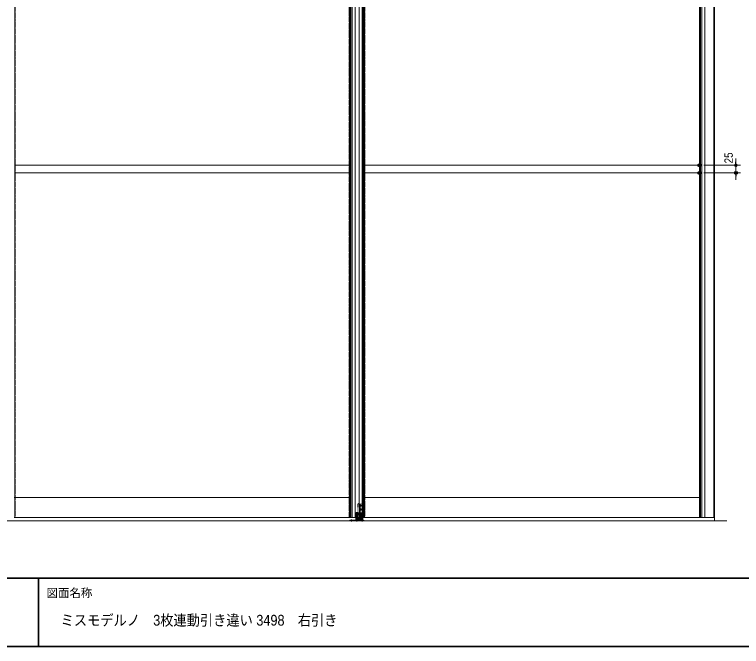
# Model space of a CAD drawing. Units: millimetres, scale not verified. Extents: x -4547 to 4547, y -2284 to 2284.
# Drawn here: x -3032 to -644, y -2078 to 0 of the extents above; entities that cross this region are included whole.
import ezdxf
from ezdxf.enums import TextEntityAlignment as Align

# ---------------------------------------------------------------- set-up
doc = ezdxf.new("R2010")
doc.units = ezdxf.units.MM
doc.header["$LTSCALE"] = 20
doc.header["$PDMODE"] = 32
doc.header["$PDSIZE"] = 10
for name, pattern in [('USER1', [10.5, 8, -0.5, 0.5, -0.5, 0.5, -0.5]), ('USER2', [2.91, 1.76, -0.4, 0.35, -0.4]), ('USER3', [1.11, 0.71, -0.4])]:
    doc.linetypes.add(name, pattern=pattern)
for name, color, linetype, lineweight in [('0-0_1図面枠', 7, 'Continuous', 20), ('0-1_3一般', 7, 'Continuous', 15), ('0-2_2寸法-2', 7, 'Continuous', 15), ('0-3_0', 7, 'Continuous', 25)]:
    doc.layers.add(name, color=color, linetype=linetype, lineweight=lineweight)
doc.layers.add('0-4_Defpoints', color=7, linetype='Continuous')
doc.styles.add('ＭＳ Ｐゴシック', font='')
doc.styles.get('ＭＳ Ｐゴシック').set_extended_font_data('MS PGothic')

# ---------------------------------------------------------------- blocks, each defined once
blk = doc.blocks.new('グループ-3')
at = {"layer": '0-0_1図面枠', "lineweight": 35}
for p, q in [((-60000, -37050), (60000, -37050)), ((-32250, -37050), (-32250, -41550))]:
    blk.add_line(p, q, dxfattribs=at)
blk.add_lwpolyline([(-60000, 41550), (60000, 41550), (60000, -41550), (-60000, -41550)], close=True, dxfattribs=at)
blk = doc.blocks.new('図面枠')
at = {"layer": '0-0_1図面枠'}
blk.add_blockref('グループ-3', (0, 0), dxfattribs=at)
at = {"layer": '0-0_1図面枠', "style": 'ＭＳ Ｐゴシック'}
blk.add_text('図面名称', height=550.3, dxfattribs=at).set_placement((-31725.1, -38474.8), align=Align.BOTTOM_LEFT)
blk = doc.blocks.new('グループ-24')
at = {"layer": '0-1_3一般'}
for p, q in [((-11785.1, -31780), (-11785.1, 12740)), ((-11197, 12740), (-11197, -33060)), ((-10995.1, 12740), (-10995.1, -33060)), ((-10913.1, 12740), (-10913.1, -33060)), ((11242.9, -33060), (11242.9, 12740)), ((11324.9, -33060), (11324.9, 12740)), ((11526.8, -33060), (11526.8, 12740)), ((11164.9, -9910), (11164.9, 11440)), ((-10835.1, -9910), (-10835.1, -31760)), ((11164.9, -31760), (11164.9, -9910)), ((-10835.1, -10410), (11164.9, -10410)), ((-11785.1, -33060), (-11785.1, -31780)), ((-10835.1, -31760), (11164.9, -31760)), ((-10835.1, -31760), (-10835.1, -33060)), ((11164.9, -33060), (11164.9, -31760)), ((12114.9, -31760), (12114.9, -33060)), ((-11705.1, -33060), (-11785.1, -33060)), ((-11341.1, -33060), (-11705.1, -33060)), ((-10865.1, -33060), (-11341.1, -33060)), ((-10835.1, -33060), (-10865.1, -33060)), ((12114.9, -33060), (-10835.1, -33060)), ((11194.9, -33060), (11164.9, -33060)), ((11670.9, -33060), (11194.9, -33060)), ((12034.9, -33060), (11670.9, -33060)), ((12114.9, -33060), (12034.9, -33060))]:
    blk.add_line(p, q, dxfattribs=at)
at = {"layer": '0-1_3一般', "linetype": 'USER3'}
for p, q in [((-10865.1, -33060), (-10865.1, -31760)), ((-10865.1, -31760), (-10835.1, -31760)), ((11164.9, -31760), (11194.9, -31760)), ((11194.9, -31760), (11194.9, -33060))]:
    blk.add_line(p, q, dxfattribs=at)
at = {"layer": '0-1_3一般', "linetype": 'USER1'}
for points in [[(-11785.1, -33060), (-11835.1, -33060), (-11835.1, 12740), (-11785.1, 12740)], [(12114.9, 12740), (12164.9, 12740), (12164.9, -33060), (12114.9, -33060)]]:
    blk.add_lwpolyline(points, dxfattribs=at)
at = {"layer": '0-1_3一般'}
for points in [[(-10865.1, 12740), (12114.9, 12740), (12114.9, -31760)], [(-10835.1, 11440), (-10835.1, -9910), (11164.9, -9910)]]:
    blk.add_lwpolyline(points, dxfattribs=at)
blk = doc.blocks.new('グループ-25')
at = {"layer": '0-1_3一般'}
for p, q in [((-11737.1, -33060), (-11737.1, 12740)), ((-11655.1, -33060), (-11655.1, 12740)), ((-11453.2, -33060), (-11453.2, 12740)), ((-10865.1, 12740), (-10865.1, -31780)), ((-33815.1, 11440), (-33815.1, -9910)), ((-11815.1, -9910), (-11815.1, 11440)), ((-33815.1, -9910), (-11815.1, -9910)), ((-33815.1, -9910), (-33815.1, -31760)), ((-11815.1, -31760), (-11815.1, -9910)), ((-33815.1, -10410), (-11815.1, -10410)), ((-33815.1, -31760), (-33815.1, -33060)), ((-33815.1, -31760), (-11815.1, -31760)), ((-11815.1, -33060), (-11815.1, -31760)), ((-10865.1, -31780), (-10865.1, -33060)), ((-33815.1, -33060), (-33845.1, -33060)), ((-10865.1, -33060), (-33815.1, -33060)), ((-11785.1, -33060), (-11815.1, -33060)), ((-11309.1, -33060), (-11785.1, -33060)), ((-10945.1, -33060), (-11309.1, -33060)), ((-10865.1, -33060), (-10945.1, -33060))]:
    blk.add_line(p, q, dxfattribs=at)
at = {"layer": '0-1_3一般', "linetype": 'USER1'}
for p, q in [((-10815.1, 12740), (-10815.1, -33060)), ((-10815.1, -33060), (-10865.1, -33060))]:
    blk.add_line(p, q, dxfattribs=at)
at = {"layer": '0-1_3一般', "linetype": 'USER3'}
for p, q in [((-33845.1, -31760), (-33815.1, -31760)), ((-11815.1, -31760), (-11785.1, -31760)), ((-11785.1, -31760), (-11785.1, -33060))]:
    blk.add_line(p, q, dxfattribs=at)
blk = doc.blocks.new('グループ-27')
at = {"layer": '0-1_3一般'}
for p, q in [((-11435.1, -32820), (-11235.1, -32820)), ((-11435.1, -32840), (-11235.1, -32840)), ((-11420.1, -32760), (-11430.1, -32770)), ((-11240.1, -32770), (-11430.1, -32770)), ((-11430.1, -32820), (-11430.1, -32770)), ((-11430.1, -32890), (-11430.1, -32840)), ((-11430.1, -32890), (-11240.1, -32890)), ((-11420.1, -32900), (-11430.1, -32890)), ((-11420.1, -32760), (-11415.1, -32760)), ((-11415.1, -32900), (-11420.1, -32900)), ((-11415.1, -32760), (-11255.1, -32760)), ((-11255.1, -32900), (-11415.1, -32900)), ((-11405.1, -33230), (-11405.1, -32900)), ((-11290.1, -32750), (-11380.1, -32750)), ((-11377.6, -32760), (-11380.1, -32750)), ((-11292.6, -32760), (-11290.1, -32750)), ((-11265.1, -33230), (-11265.1, -32900)), ((-11255.1, -32760), (-11250.1, -32760)), ((-11250.1, -32900), (-11255.1, -32900)), ((-11250.1, -32760), (-11240.1, -32770)), ((-11250.1, -32900), (-11240.1, -32890)), ((-11240.1, -32770), (-11240.1, -32820)), ((-11240.1, -32840), (-11240.1, -32890)), ((-11795.1, -33250), (-10875.1, -33250)), ((-11795.1, -33290), (-11795.1, -33250)), ((-10875.1, -33290), (-11795.1, -33290)), ((-11435.1, -33230), (-11435.1, -33250)), ((-11235.1, -33230), (-11435.1, -33230)), ((-11265.1, -33230), (-11405.1, -33230)), ((-11235.1, -33250), (-11235.1, -33230)), ((-10875.1, -33250), (-10875.1, -33290))]:
    blk.add_line(p, q, dxfattribs=at)
at = {"layer": '0-1_3一般', "linetype": 'USER3'}
for p, q in [((-11415.1, -32760), (-11415.1, -32780)), ((-11377.1, -32780), (-11415.1, -32780)), ((-11377.1, -32880), (-11415.1, -32880)), ((-11415.1, -32900), (-11415.1, -32880)), ((-11377.1, -32880), (-11377.1, -32780)), ((-11293.1, -32880), (-11377.1, -32880)), ((-11355.1, -32750), (-11335.1, -32761.5)), ((-11335.1, -32761.5), (-11315.1, -32750)), ((-11255.1, -32780), (-11293.1, -32780)), ((-11255.1, -32880), (-11293.1, -32880)), ((-11255.1, -32760), (-11255.1, -32780)), ((-11255.1, -32900), (-11255.1, -32880)), ((-11735.1, -33290), (-11735.1, -33250)), ((-11635.1, -33250), (-11635.1, -33290)), ((-11435.1, -33270), (-11235.1, -33270)), ((-11435.1, -33290), (-11435.1, -33270)), ((-11385.1, -33230), (-11385.1, -33270)), ((-11385.1, -33230), (-11385.1, -33270)), ((-11285.1, -33270), (-11285.1, -33230)), ((-11285.1, -33270), (-11285.1, -33230)), ((-11280.1, -33290), (-11285.1, -33270)), ((-11235.1, -33270), (-11235.1, -33290)), ((-11035.1, -33290), (-11035.1, -33250)), ((-10935.1, -33250), (-10935.1, -33290))]:
    blk.add_line(p, q, dxfattribs=at)
at = {"layer": '0-1_3一般', "linetype": 'USER1'}
for p, q in [((-11405.1, -32900), (-11405.1, -32880)), ((-11405.1, -32880), (-11385.1, -32880)), ((-11385.1, -32880), (-11375.1, -32880)), ((-11375.1, -32770), (-11377.6, -32760)), ((-11375.1, -32880), (-11375.1, -32770)), ((-11375.1, -32880), (-11295.1, -32880)), ((-11295.1, -32770), (-11292.6, -32760)), ((-11295.1, -32880), (-11295.1, -32770)), ((-11295.1, -32880), (-11285.1, -32880)), ((-11285.1, -32880), (-11265.1, -32880)), ((-11265.1, -32900), (-11265.1, -32880))]:
    blk.add_line(p, q, dxfattribs=at)
at = {"layer": '0-1_3一般', "linetype": 'USER2'}
for p, q in [((-11335.1, -33330), (-11335.1, -32720)), ((-11335.1, -32920), (-11335.1, -32740)), ((-11335.1, -32930), (-11335.1, -32920)), ((-11685.1, -33330), (-11685.1, -33210)), ((-11335.1, -33330), (-11335.1, -33190)), ((-10985.1, -33330), (-10985.1, -33210))]:
    blk.add_line(p, q, dxfattribs=at)
for points in [[(-11220.1, -32830), (-11245.1, -32830), (-11445.1, -32830), (-11450.1, -32830)], [(-11335.1, -32920), (-11335.1, -32740), (-11335.1, -32730)]]:
    blk.add_lwpolyline(points, dxfattribs=at)
at = {"layer": '0-1_3一般', "linetype": 'USER3'}
for points in [[(-11293.1, -32880), (-11293.1, -32780), (-11377.1, -32780)], [(-11385.1, -33270), (-11390.1, -33290), (-11280.1, -33290)], [(-11305.1, -33290), (-11335.1, -33272.6), (-11365.1, -33290)]]:
    blk.add_lwpolyline(points, dxfattribs=at)
at = {"layer": '0-1_3一般'}
for centre, start, end in [((-11435.1, -32830), 135, 180), ((-11435.1, -32830), 180, 225), ((-11435.1, -32830), 90, 135), ((-11435.1, -32830), 225, 270), ((-11235.1, -32830), 45, 90), ((-11235.1, -32830), 270, 315), ((-11235.1, -32830), 0, 45), ((-11235.1, -32830), 315, 0)]:
    blk.add_arc(centre, 10, start, end, dxfattribs=at)
at = {"layer": '0-1_3一般', "linetype": 'USER3'}
for centre, start, end in [((-11435.1, -32830), 0, 90), ((-11435.1, -32830), 270, 0), ((-11235.1, -32830), 135, 180), ((-11235.1, -32830), 180, 225), ((-11235.1, -32830), 90, 135), ((-11235.1, -32830), 225, 270)]:
    blk.add_arc(centre, 10, start, end, dxfattribs=at)
blk = doc.blocks.new('グループ-37')
at = {"layer": '0-1_3一般', "linetype": 'USER3'}
for p, q in [((-11275.1, -33060), (-11275.1, -32200)), ((-11215.1, -32160), (-11015.1, -32160)), ((-11209.1, -32280), (-11021.1, -32280)), ((-11145.1, -32344), (-11145.1, -32216)), ((-11085.1, -32236), (-11145.1, -32236)), ((-11085.1, -32324), (-11145.1, -32324)), ((-11085.1, -32216), (-11085.1, -32344)), ((-10955.1, -32220), (-10955.1, -33060)), ((-11000.1, -32830), (-11230.1, -32830)), ((-11200.1, -32760), (-11210.1, -32770)), ((-11020.1, -32770), (-11210.1, -32770)), ((-11210.1, -32890), (-11210.1, -32770)), ((-11210.1, -32890), (-11020.1, -32890)), ((-11200.1, -32900), (-11210.1, -32890)), ((-11021.1, -32550), (-11209.1, -32550)), ((-11200.1, -32760), (-11195.1, -32760)), ((-11195.1, -32900), (-11200.1, -32900)), ((-11195.1, -32760), (-11035.1, -32760)), ((-11195.1, -32760), (-11195.1, -32780)), ((-11157.1, -32780), (-11195.1, -32780)), ((-11157.1, -32880), (-11195.1, -32880)), ((-11195.1, -32900), (-11195.1, -32880)), ((-11035.1, -32900), (-11195.1, -32900)), ((-11185.1, -32900), (-11185.1, -32880)), ((-11185.1, -33140), (-11185.1, -32900)), ((-11135.1, -32750), (-11160.1, -32750)), ((-11160.1, -32750), (-11157.6, -32760)), ((-11157.6, -32760), (-11155.1, -32770)), ((-11157.1, -32880), (-11157.1, -32780)), ((-11073.1, -32880), (-11157.1, -32880)), ((-11155.1, -32770), (-11155.1, -32880)), ((-11145.1, -32614), (-11145.1, -32486)), ((-11085.1, -32506), (-11145.1, -32506)), ((-11085.1, -32594), (-11145.1, -32594)), ((-11095.1, -32750), (-11135.1, -32750)), ((-11115.1, -32761.5), (-11115.1, -32720)), ((-11115.1, -32920), (-11115.1, -32740)), ((-11115.1, -33030), (-11115.1, -32920)), ((-11085.1, -32486), (-11085.1, -32614)), ((-11072.6, -32760), (-11075.1, -32770)), ((-11075.1, -32770), (-11075.1, -32880)), ((-11075.1, -32880), (-11045.1, -32880)), ((-11035.1, -32780), (-11073.1, -32780)), ((-11035.1, -32880), (-11073.1, -32880)), ((-11070.1, -32750), (-11072.6, -32760)), ((-11045.1, -32900), (-11045.1, -32880)), ((-11045.1, -33140), (-11045.1, -32900)), ((-11035.1, -32760), (-11030.1, -32760)), ((-11035.1, -32760), (-11035.1, -32780)), ((-11035.1, -32900), (-11035.1, -32880)), ((-11030.1, -32900), (-11035.1, -32900)), ((-11030.1, -32760), (-11020.1, -32770)), ((-11030.1, -32900), (-11020.1, -32890)), ((-11020.1, -32770), (-11020.1, -32890)), ((-11045.1, -33140), (-11185.1, -33140)), ((-11166.1, -33180), (-11166.1, -33140)), ((-11165.1, -33140), (-11165.1, -33180)), ((-11065.1, -33180), (-11065.1, -33140)), ((-11060.1, -33200), (-11065.1, -33180)), ((-11064.1, -33180), (-11064.1, -33140))]:
    blk.add_line(p, q, dxfattribs=at)
at = {"layer": '0-1_3一般', "linetype": 'USER2'}
blk.add_line((-11115.1, -33140), (-11115.1, -32200), dxfattribs=at)
at = {"layer": '0-1_3一般'}
for p, q in [((-11275.1, -33140), (-11275.1, -33060)), ((-11166.1, -33140), (-11275.1, -33140)), ((-11275.1, -33180), (-11275.1, -33140)), ((-11166.1, -33180), (-11275.1, -33180)), ((-11064.1, -33140), (-11166.1, -33140)), ((-11064.1, -33180), (-11166.1, -33180)), ((-10955.1, -33140), (-11064.1, -33140)), ((-10955.1, -33180), (-11064.1, -33180)), ((-10955.1, -33060), (-10955.1, -33140)), ((-10955.1, -33140), (-10955.1, -33180))]:
    blk.add_line(p, q, dxfattribs=at)
at = {"layer": '0-1_3一般', "linetype": 'USER3'}
for points in [[(-11185.1, -32880), (-11155.1, -32880), (-11075.1, -32880)], [(-11073.1, -32880), (-11073.1, -32780), (-11157.1, -32780)], [(-11115.1, -33240), (-11115.1, -32761.5), (-11135.1, -32750)], [(-11115.1, -32920), (-11115.1, -32740), (-11115.1, -32730)], [(-11070.1, -32750), (-11095.1, -32750), (-11115.1, -32761.5)], [(-11165.1, -33180), (-11170.1, -33200), (-11060.1, -33200)], [(-11085.1, -33200), (-11115.1, -33182.6), (-11145.1, -33200)]]:
    blk.add_lwpolyline(points, dxfattribs=at)
for centre, radius, start, end in [((-11225.1, -32210), 51, 123.69007, 168.69007), ((-11225.1, -32210), 51, 78.69007, 123.69007), ((-11145.1, -32280), 44, 90, 180), ((-11145.1, -32280), 44, 180, 270), ((-11085.1, -32280), 44, 0, 90), ((-11085.1, -32280), 44, 270, 0), ((-11015.1, -32220), 60, 45, 90), ((-11015.1, -32220), 60, 0, 45), ((-11145.1, -32550), 44, 90, 180), ((-11145.1, -32550), 44, 180, 270), ((-11085.1, -32550), 44, 0, 90), ((-11085.1, -32550), 44, 270, 0)]:
    blk.add_arc(centre, radius, start, end, dxfattribs=at)
blk = doc.blocks.new('グループ-38')
at = {"layer": '0-1_3一般', "linetype": 'USER1'}
blk.add_lwpolyline([(-33845.1, 12740), (-33795.1, 12740), (-33795.1, -33060), (-33845.1, -33060)], dxfattribs=at)
blk = doc.blocks.new('グループ-43')
at = {"layer": '0-1_3一般'}
for p, q in [((12164.9, -33290), (12164.9, 13710)), ((-58495.1, -33290), (12982, -33290))]:
    blk.add_line(p, q, dxfattribs=at)
blk = doc.blocks.new('グループ-47')
at = {"layer": '0-1_3一般'}
for name in ['グループ-43', 'グループ-37', 'グループ-27', 'グループ-38', 'グループ-25', 'グループ-24']:
    blk.add_blockref(name, (0, 0), dxfattribs=at)
blk = doc.blocks.new('_Dot')
at = {"layer": '0-3_0'}
blk.add_line((-10, 0), (-20, 0), dxfattribs=at)
for points in [[(0, 0), (-10, 0), (-9.92, 1.25)], [(0, 0), (-9.92, -1.25), (-10, 0)], [(0, 0), (-9.92, 1.25), (-9.69, 2.49)], [(0, 0), (-9.69, -2.49), (-9.92, -1.25)], [(0, 0), (-9.69, 2.49), (-9.3, 3.68)], [(0, 0), (-9.3, -3.68), (-9.69, -2.49)], [(0, 0), (-9.3, 3.68), (-8.76, 4.82)], [(0, 0), (-8.76, -4.82), (-9.3, -3.68)], [(0, 0), (-8.76, 4.82), (-8.09, 5.88)], [(0, 0), (-8.09, -5.88), (-8.76, -4.82)], [(0, 0), (-8.09, 5.88), (-7.29, 6.85)], [(0, 0), (-7.29, -6.85), (-8.09, -5.88)], [(0, 0), (-7.29, 6.85), (-6.37, 7.71)], [(0, 0), (-6.37, -7.71), (-7.29, -6.85)], [(0, 0), (-6.37, 7.71), (-5.36, 8.44)], [(0, 0), (-5.36, -8.44), (-6.37, -7.71)], [(0, 0), (-5.36, 8.44), (-4.26, 9.05)], [(0, 0), (-4.26, -9.05), (-5.36, -8.44)], [(0, 0), (-4.26, 9.05), (-3.09, 9.51)], [(0, 0), (-3.09, -9.51), (-4.26, -9.05)], [(0, 0), (-3.09, 9.51), (-1.87, 9.82)], [(0, 0), (-1.87, -9.82), (-3.09, -9.51)], [(0, 0), (-1.87, 9.82), (-0.63, 9.98)], [(0, 0), (-0.63, -9.98), (-1.87, -9.82)], [(0, 0), (-0.63, 9.98), (0.63, 9.98)], [(0, 0), (0.63, -9.98), (-0.63, -9.98)], [(0, 0), (0.63, 9.98), (1.87, 9.82)], [(0, 0), (1.87, 9.82), (3.09, 9.51)], [(0, 0), (3.09, 9.51), (4.26, 9.05)], [(0, 0), (4.26, 9.05), (5.36, 8.44)], [(0, 0), (5.36, 8.44), (6.37, 7.71)], [(0, 0), (6.37, 7.71), (7.29, 6.85)], [(0, 0), (7.29, 6.85), (8.09, 5.88)], [(0, 0), (8.09, 5.88), (8.76, 4.82)], [(0, 0), (8.76, 4.82), (9.3, 3.68)], [(0, 0), (9.3, 3.68), (9.69, 2.49)], [(0, 0), (9.69, 2.49), (9.92, 1.25)], [(0, 0), (9.92, 1.25), (10, 0)], [(0, 0), (1.87, -9.82), (0.63, -9.98)], [(0, 0), (3.09, -9.51), (1.87, -9.82)], [(0, 0), (4.26, -9.05), (3.09, -9.51)], [(0, 0), (5.36, -8.44), (4.26, -9.05)], [(0, 0), (6.37, -7.71), (5.36, -8.44)], [(0, 0), (7.29, -6.85), (6.37, -7.71)], [(0, 0), (8.09, -5.88), (7.29, -6.85)], [(0, 0), (8.76, -4.82), (8.09, -5.88)], [(0, 0), (9.3, -3.68), (8.76, -4.82)], [(0, 0), (9.69, -2.49), (9.3, -3.68)], [(0, 0), (9.92, -1.25), (9.69, -2.49)], [(0, 0), (10, 0), (9.92, -1.25)]]:
    blk.add_solid(points, dxfattribs=at)

msp = doc.modelspace()

# ---------------------------------------------------------------- linework, layer by layer
at = {"layer": '0-2_2寸法-2'}
for p, q in [((-662.38, -484.24), (-662.38, -472.99)), ((-767.38, -495.5), (-647.38, -495.5)), ((-662.38, -495.5), (-662.38, -520.5)), ((-767.38, -520.5), (-647.38, -520.5)), ((-662.38, -531.75), (-662.38, -543.01))]:
    msp.add_line(p, q, dxfattribs=at)
at = {"layer": '0-4_Defpoints'}
for p in [(-782.38, -495.5), (-782.38, -520.5), (-662.38, -520.5)]:
    msp.add_point(p, dxfattribs=at)

# ---------------------------------------------------------------- block references
at = {"layer": '0-0_1図面枠', "xscale": 0.05, "yscale": 0.05}
msp.add_blockref('図面枠', (-1340.62, 0), dxfattribs=at)
at = {"layer": '0-1_3一般', "xscale": 0.05, "yscale": 0.05}
msp.add_blockref('グループ-47', (-1340.62, 0), dxfattribs=at)
at = {"layer": '0-2_2寸法-2', "xscale": 0.5627563, "yscale": 0.5627563}
for p, rotation in [((-662.38, -495.5), 270), ((-662.38, -520.5), 90)]:
    msp.add_blockref('_Dot', p, dxfattribs=dict(at, rotation=rotation))

# ---------------------------------------------------------------- texts
at = {"layer": '0-0_1図面枠', "style": 'ＭＳ Ｐゴシック', "width": 0.9}
msp.add_text('ミスモデルノ\u30003枚連動引き違い 3498\u3000右引き', height=35.38, dxfattribs=at).set_placement((-2880.54, -2019.49), align=Align.BOTTOM_LEFT)
at = {"layer": '0-2_2寸法-2', "style": 'ＭＳ Ｐゴシック', "width": 0.9}
msp.add_text('25', height=27.57, rotation=90, dxfattribs=at).set_placement((-664.24, -489.44), align=Align.BOTTOM_LEFT)

doc.saveas('drawing.dxf')
